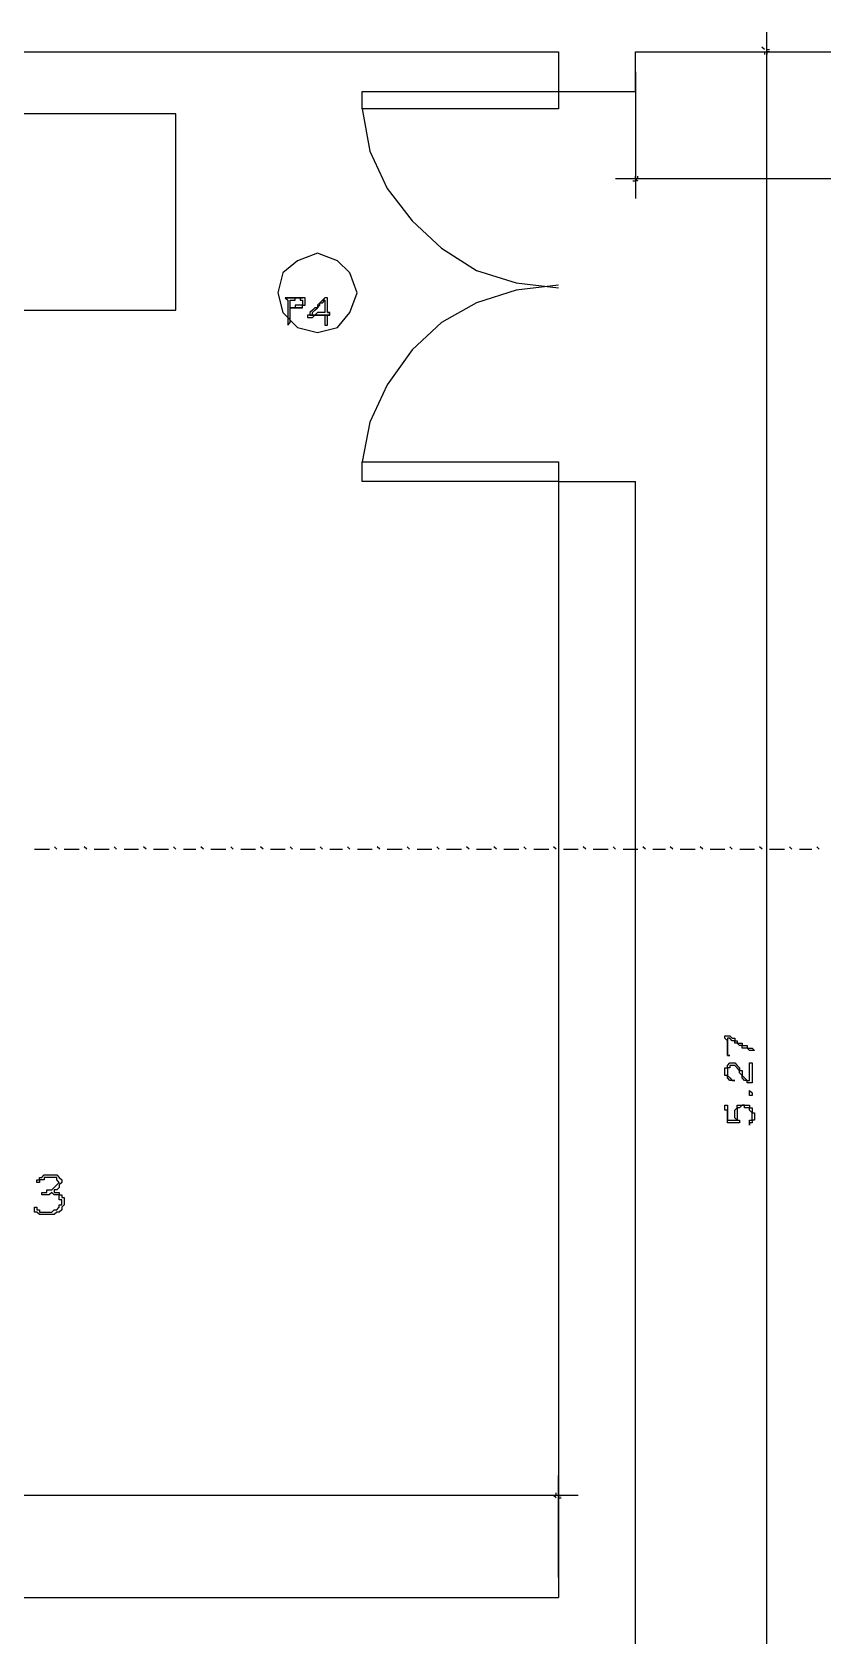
# Model space of a CAD drawing. Header units: millimetres. Extents: x -518.8 to -461.2, y 3.5 to 44.2.
# Drawn here: x -496.687 to -494.659, y 10.067 to 14.177 of the extents above; entities that cross this region are included whole.
import ezdxf

# ---------------------------------------------------------------- set-up
doc = ezdxf.new("R2010")
doc.units = ezdxf.units.MM
doc.header["$MEASUREMENT"] = 0
for name, color, linetype in [('10', 10, 'Continuous'), ('151', 151, 'Continuous'), ('16', 16, 'Continuous'), ('6', 6, 'Continuous'), ('MYSOLIDS', 7, 'Continuous')]:
    doc.layers.add(name, color=color, linetype=linetype)

msp = doc.modelspace()

# ---------------------------------------------------------------- linework, layer by layer
at = {"layer": '10'}
for points in [[(-500.2519, 11.1721), (-500.2519, 14.1263), (-495.3376, 14.1263), (-495.3376, 13.9797)], [(-495.1399, 14.1263), (-494.3256, 14.1263)], [(-495.1399, 14.024), (-495.1399, 14.1263)], [(-495.3376, 13.9797), (-495.8406, 13.9797), (-495.8406, 14.024), (-495.3376, 14.024)], [(-495.3376, 14.024), (-495.1399, 14.024)], [(-495.3376, 13.0248), (-495.8406, 13.0248), (-495.8406, 13.0759), (-495.3376, 13.0759)], [(-495.3376, 13.0759), (-495.3376, 10.1661)], [(-495.3376, 13.0248), (-495.1399, 13.0248)], [(-495.1399, 9.9052), (-495.1399, 13.0248)], [(-500.2519, 10.1661), (-495.3376, 10.1661)]]:
    msp.add_lwpolyline(points, dxfattribs=at)
at = {"layer": '151'}
msp.add_lwpolyline([(-496.3181, 13.4639), (-496.3181, 13.9669), (-497.3173, 13.9669), (-497.3173, 13.4639), (-496.3181, 13.4639)], dxfattribs=at)
at = {"layer": '16'}
for points in [[(-494.809, 14.1323), (-494.8158, 14.1383)], [(-494.803, 8.7909), (-494.803, 14.1766)], [(-495.0699, 14.1263), (-494.7519, 14.1263)], [(-494.809, 14.1263), (-494.809, 14.1263), (-494.809, 14.1263), (-494.809, 14.1195)], [(-494.803, 14.1323), (-494.803, 14.1323), (-494.803, 14.1323), (-494.7963, 14.1323)], [(-494.7963, 14.1263), (-494.803, 14.1263), (-494.803, 14.1263), (-494.803, 14.1195)], [(-495.1399, 14.0751), (-495.1399, 13.7503)], [(-495.191, 13.8015), (-491.5624, 13.8015)], [(-495.1466, 13.8015), (-495.1399, 13.8015), (-495.1399, 13.8015), (-495.1399, 13.8075)], [(-495.1399, 13.7947), (-495.1399, 13.7947), (-495.1399, 13.7947), (-495.1466, 13.7947)], [(-495.1339, 13.7947), (-495.1399, 13.8015)], [(-495.1339, 13.8015), (-495.1339, 13.8015), (-495.1339, 13.8015), (-495.1339, 13.8075)], [(-495.3376, 10.2172), (-495.3376, 10.4782)], [(-495.2865, 10.427), (-500.303, 10.427)], [(-495.3436, 10.421), (-495.3504, 10.427)], [(-495.3436, 10.427), (-495.3436, 10.427), (-495.3436, 10.427), (-495.3436, 10.4338)], [(-495.3376, 10.4338), (-495.3376, 10.427), (-495.3376, 10.427), (-495.3308, 10.427)], [(-495.3376, 10.421), (-495.3376, 10.421), (-495.3376, 10.421), (-495.3308, 10.421)]]:
    msp.add_lwpolyline(points, dxfattribs=at)
at = {"layer": '6'}
for points in [[(-495.8406, 13.9797), (-495.8211, 13.8714), (-495.7767, 13.7759), (-495.7128, 13.6932), (-495.6369, 13.6233), (-495.5474, 13.5654), (-495.4459, 13.5338), (-495.3376, 13.521)], [(-495.8534, 13.5082), (-495.8722, 13.5594), (-495.9038, 13.5909), (-495.9549, 13.6105), (-496.006, 13.5909), (-496.0444, 13.5594), (-496.0572, 13.5082), (-496.0444, 13.4578), (-496.006, 13.4195), (-495.9549, 13.4067), (-495.9038, 13.4195), (-495.8722, 13.4578), (-495.8534, 13.5082)], [(-495.3376, 13.5278), (-495.4459, 13.515), (-495.5474, 13.4827), (-495.6369, 13.4323), (-495.7128, 13.3624), (-495.7767, 13.2729), (-495.8211, 13.1774), (-495.8406, 13.0759)], [(-496.6805, 12.0827), (-496.6421, 12.0827)], [(-496.6233, 12.0827), (-496.6293, 12.0887)], [(-496.6045, 12.0827), (-496.5662, 12.0827)], [(-496.5466, 12.0827), (-496.5534, 12.0887)], [(-496.5278, 12.0827), (-496.4895, 12.0827)], [(-496.4707, 12.0827), (-496.4767, 12.0887)], [(-496.4511, 12.0827), (-496.4136, 12.0827)], [(-496.394, 12.0827), (-496.4008, 12.0887)], [(-496.3752, 12.0827), (-496.3369, 12.0827)], [(-496.3181, 12.0827), (-496.3241, 12.0887)], [(-496.2985, 12.0827), (-496.2669, 12.0827)], [(-496.2474, 12.0827), (-496.2542, 12.0887)], [(-496.2286, 12.0827), (-496.1902, 12.0827)], [(-496.1714, 12.0827), (-496.1775, 12.0887)], [(-496.1519, 12.0827), (-496.1143, 12.0827)], [(-496.0948, 12.0827), (-496.1015, 12.0887)], [(-496.076, 12.0827), (-496.0376, 12.0827)], [(-496.0188, 12.0827), (-496.0248, 12.0887)], [(-495.9993, 12.0827), (-495.9609, 12.0827)], [(-495.9421, 12.0827), (-495.9481, 12.0887)], [(-495.9233, 12.0827), (-495.891, 12.0827)], [(-495.8722, 12.0827), (-495.8782, 12.0887)], [(-495.8527, 12.0827), (-495.8151, 12.0827)], [(-495.7955, 12.0827), (-495.8023, 12.0887)], [(-495.7767, 12.0827), (-495.7384, 12.0827)], [(-495.7196, 12.0827), (-495.7256, 12.0887)], [(-495.7, 12.0827), (-495.6617, 12.0827)], [(-495.6429, 12.0827), (-495.6489, 12.0887)], [(-495.6241, 12.0827), (-495.5857, 12.0827)], [(-495.5662, 12.0827), (-495.573, 12.0887)], [(-495.5474, 12.0827), (-495.509, 12.0827)], [(-495.4963, 12.0827), (-495.503, 12.0887)], [(-495.4775, 12.0827), (-495.4391, 12.0827)], [(-495.4203, 12.0827), (-495.4263, 12.0887)], [(-495.4008, 12.0827), (-495.3624, 12.0827)], [(-495.3436, 12.0827), (-495.3504, 12.0887)], [(-495.3248, 12.0827), (-495.2865, 12.0827)], [(-495.2669, 12.0827), (-495.2737, 12.0887)], [(-495.2481, 12.0827), (-495.2098, 12.0827)], [(-495.191, 12.0827), (-495.197, 12.0887)], [(-495.1714, 12.0827), (-495.1339, 12.0827)], [(-495.1143, 12.0827), (-495.1211, 12.0887)], [(-495.0955, 12.0827), (-495.0632, 12.0827)], [(-495.0444, 12.0827), (-495.0511, 12.0887)], [(-495.0256, 12.0827), (-494.9872, 12.0827)], [(-494.9677, 12.0827), (-494.9745, 12.0887)], [(-494.9489, 12.0827), (-494.9105, 12.0827)], [(-494.8918, 12.0827), (-494.8978, 12.0887)], [(-494.8722, 12.0827), (-494.8346, 12.0827)], [(-494.8151, 12.0827), (-494.8218, 12.0887)], [(-494.7963, 12.0827), (-494.7579, 12.0827)], [(-494.7391, 12.0827), (-494.7451, 12.0887)], [(-494.7196, 12.0827), (-494.688, 12.0827)], [(-494.6692, 12.0827), (-494.6752, 12.0887)]]:
    msp.add_lwpolyline(points, dxfattribs=at)
at = {"layer": 'MYSOLIDS'}
for points in [[(-496.0376, 13.4954), (-496.0316, 13.4894), (-496.0316, 13.4894), (-496.0316, 13.4894), (-496.0316, 13.4827), (-496.0316, 13.4827), (-496.0316, 13.4766), (-496.0316, 13.4766), (-496.0316, 13.4699), (-496.0316, 13.4699), (-496.0316, 13.4639), (-496.0316, 13.4639), (-496.0316, 13.4578), (-496.0316, 13.4578), (-496.0316, 13.4511), (-496.0316, 13.4511), (-496.0316, 13.4451), (-496.0316, 13.4451), (-496.0316, 13.4383), (-496.0316, 13.4383), (-496.0316, 13.4323), (-496.0316, 13.4323), (-496.0316, 13.4255), (-496.0316, 13.4255), (-496.0316, 13.4255), (-496.0248, 13.4323), (-496.0248, 13.4323), (-496.0248, 13.4323), (-496.0248, 13.4383), (-496.0248, 13.4451), (-496.0248, 13.4451), (-496.0248, 13.4451), (-496.0248, 13.4511), (-496.0248, 13.4578), (-496.0248, 13.4578), (-496.0248, 13.4578), (-496.0248, 13.4639), (-496.0248, 13.4639), (-496.0248, 13.4699), (-496.0248, 13.4699), (-496.0248, 13.4699), (-496.0188, 13.4699), (-496.0188, 13.4699), (-496.0121, 13.4699), (-496.006, 13.4699), (-496.006, 13.4699), (-496.006, 13.4699), (-495.9993, 13.4699), (-495.9993, 13.4699), (-495.9933, 13.4699), (-496.0248, 13.4699), (-496.0248, 13.4766), (-496.0248, 13.4766), (-496.0248, 13.4766), (-496.0248, 13.4827), (-496.0248, 13.4827), (-496.0248, 13.4894), (-496.0248, 13.4894), (-496.0248, 13.4894), (-496.0188, 13.4894), (-496.0188, 13.4894), (-496.0121, 13.4894), (-496.0121, 13.4894), (-496.0121, 13.4954), (-496.006, 13.4954), (-496.006, 13.4954), (-496.0376, 13.4954), (-496.0376, 13.4954)], [(-496.0316, 13.4954), (-496.0316, 13.4954), (-496.0316, 13.4954), (-496.0316, 13.4954), (-496.0376, 13.4954), (-496.006, 13.4954), (-496.006, 13.4954), (-495.9993, 13.4954), (-495.9993, 13.4894), (-495.9933, 13.4894), (-495.9933, 13.4894), (-495.9933, 13.4894), (-495.9933, 13.4827), (-495.9933, 13.4827), (-495.9933, 13.4827), (-495.9933, 13.4766), (-495.9993, 13.4766), (-495.9993, 13.4766), (-495.9993, 13.4766), (-496.006, 13.4766), (-496.006, 13.4766), (-496.006, 13.4766), (-496.0121, 13.4766), (-496.0121, 13.4699), (-496.0188, 13.4699), (-496.0248, 13.4699), (-496.0248, 13.4699), (-495.9933, 13.4699), (-495.9933, 13.4699), (-495.9933, 13.4766), (-495.9865, 13.4766), (-495.9865, 13.4766), (-495.9865, 13.4827), (-495.9865, 13.4827), (-495.9865, 13.4894), (-495.9865, 13.4894), (-495.9865, 13.4954), (-495.9933, 13.4954), (-495.9933, 13.4954), (-496.0248, 13.4954), (-496.0316, 13.4954), (-496.0316, 13.4954), (-496.0316, 13.4954)], [(-496.006, 13.4954), (-496.006, 13.4954), (-496.0121, 13.4954), (-496.0121, 13.4954), (-496.0188, 13.4954), (-496.0188, 13.4954), (-496.0248, 13.4954), (-496.0248, 13.4954), (-495.9933, 13.4954), (-495.9933, 13.4954), (-495.9993, 13.4954), (-495.9993, 13.4954), (-496.006, 13.4954), (-496.006, 13.4954)], [(-495.9421, 13.4894), (-495.9421, 13.4894), (-495.9421, 13.4894), (-495.9489, 13.4827), (-495.9489, 13.4827), (-495.9489, 13.4827), (-495.9549, 13.4766), (-495.9549, 13.4766), (-495.9549, 13.4699), (-495.9617, 13.4699), (-495.9617, 13.4699), (-495.9677, 13.4639), (-495.9677, 13.4639), (-495.9677, 13.4639), (-495.9745, 13.4578), (-495.9745, 13.4578), (-495.9745, 13.4511), (-495.9745, 13.4511), (-495.9805, 13.4511), (-495.9805, 13.4511), (-495.9805, 13.4451), (-495.9745, 13.4451), (-495.9745, 13.4451), (-495.9745, 13.4451), (-495.9677, 13.4451), (-495.9677, 13.4451), (-495.9617, 13.4511), (-495.9617, 13.4511), (-495.9549, 13.4511), (-495.9549, 13.4511), (-495.9489, 13.4511), (-495.9489, 13.4511), (-495.9421, 13.4511), (-495.9421, 13.4511), (-495.9361, 13.4511), (-495.9293, 13.4511), (-495.9293, 13.4511), (-495.9293, 13.4511), (-495.9293, 13.4511), (-495.9233, 13.4511), (-495.9745, 13.4511), (-495.9677, 13.4511), (-495.9677, 13.4578), (-495.9677, 13.4578), (-495.9617, 13.4639), (-495.9617, 13.4639), (-495.9617, 13.4639), (-495.9549, 13.4699), (-495.9549, 13.4699), (-495.9549, 13.4699), (-495.9489, 13.4766), (-495.9489, 13.4766), (-495.9489, 13.4827), (-495.9421, 13.4827), (-495.9421, 13.4827), (-495.9361, 13.4894), (-495.9361, 13.4894), (-495.9421, 13.4894), (-495.9421, 13.4894)], [(-495.9361, 13.4954), (-495.9361, 13.4954), (-495.9361, 13.4954), (-495.9361, 13.4954), (-495.9421, 13.4894), (-495.9361, 13.4894), (-495.9361, 13.4894), (-495.9361, 13.4827), (-495.9361, 13.4827), (-495.9361, 13.4766), (-495.9361, 13.4766), (-495.9361, 13.4699), (-495.9361, 13.4699), (-495.9361, 13.4699), (-495.9361, 13.4639), (-495.9361, 13.4578), (-495.9361, 13.4578), (-495.9361, 13.4578), (-495.9421, 13.4578), (-495.9489, 13.4578), (-495.9489, 13.4578), (-495.9549, 13.4578), (-495.9549, 13.4578), (-495.9549, 13.4578), (-495.9617, 13.4511), (-495.9617, 13.4511), (-495.9677, 13.4511), (-495.9677, 13.4511), (-495.9745, 13.4511), (-495.9233, 13.4511), (-495.9233, 13.4511), (-495.9233, 13.4578), (-495.9233, 13.4578), (-495.9293, 13.4578), (-495.9293, 13.4639), (-495.9293, 13.4639), (-495.9293, 13.4639), (-495.9293, 13.4699), (-495.9293, 13.4699), (-495.9293, 13.4766), (-495.9293, 13.4766), (-495.9293, 13.4827), (-495.9293, 13.4827), (-495.9293, 13.4894), (-495.9293, 13.4954), (-495.9293, 13.4954), (-495.9293, 13.4954), (-495.9361, 13.4954), (-495.9361, 13.4954)], [(-495.9293, 13.4511), (-495.9361, 13.4511), (-495.9361, 13.4511), (-495.9361, 13.4451), (-495.9361, 13.4451), (-495.9361, 13.4323), (-495.9361, 13.4323), (-495.9361, 13.4323), (-495.9361, 13.4255), (-495.9361, 13.4255), (-495.9361, 13.4255), (-495.9293, 13.4255), (-495.9293, 13.4323), (-495.9293, 13.4323), (-495.9293, 13.4323), (-495.9293, 13.4323), (-495.9293, 13.4383), (-495.9293, 13.4383), (-495.9293, 13.4451), (-495.9293, 13.4511), (-495.9293, 13.4511), (-495.9293, 13.4511)], [(-495.9233, 13.4578), (-495.9233, 13.4578), (-495.9293, 13.4578), (-495.9293, 13.4578), (-495.9293, 13.4578), (-495.9233, 13.4578), (-495.9233, 13.4578), (-495.9233, 13.4578), (-495.9233, 13.4578)], [(-494.9045, 11.5541), (-494.8985, 11.5541), (-494.8985, 11.5541), (-494.8985, 11.5541), (-494.8985, 11.5541), (-494.8985, 11.5541), (-494.8985, 11.5541), (-494.8985, 11.5541), (-494.8985, 11.5541), (-494.8985, 11.5541), (-494.8985, 11.5541), (-494.8985, 11.5541), (-494.9045, 11.5541), (-494.9045, 11.5541), (-494.9045, 11.5541), (-494.9045, 11.5541), (-494.9045, 11.5601), (-494.9045, 11.5601), (-494.9045, 11.5669), (-494.9045, 11.5669), (-494.9045, 11.5729), (-494.9045, 11.5729), (-494.9045, 11.5797), (-494.9045, 11.5797), (-494.9045, 11.5857), (-494.9045, 11.5857), (-494.9045, 11.5924), (-494.9045, 11.5924), (-494.9113, 11.5985), (-494.9113, 11.5985), (-494.9113, 11.5985), (-494.9113, 11.6052), (-494.9113, 11.6052), (-494.9045, 11.6052), (-494.9045, 11.6052), (-494.9045, 11.6052), (-494.9045, 11.6052), (-494.9045, 11.6052), (-494.9045, 11.6052), (-494.8985, 11.6052), (-494.8985, 11.6052), (-494.8918, 11.5985), (-494.8918, 11.5985), (-494.8857, 11.5985), (-494.8857, 11.5924), (-494.879, 11.5924), (-494.879, 11.5924), (-494.879, 11.5857), (-494.873, 11.5857), (-494.873, 11.5857), (-494.873, 11.5857), (-494.8662, 11.5857), (-494.8662, 11.5797), (-494.8602, 11.5797), (-494.8602, 11.5797), (-494.8534, 11.5797), (-494.8534, 11.5797), (-494.8534, 11.5729), (-494.8474, 11.5729), (-494.8474, 11.5729), (-494.8406, 11.5729), (-494.8406, 11.5729), (-494.8406, 11.5729), (-494.8346, 11.5669), (-494.8346, 11.5669), (-494.8346, 11.5669), (-494.8346, 11.5669), (-494.8346, 11.5669), (-494.8346, 11.5669), (-494.8346, 11.5669), (-494.8346, 11.5669), (-494.8406, 11.5669), (-494.8406, 11.5669), (-494.8474, 11.5669), (-494.8474, 11.5669), (-494.8474, 11.5669), (-494.8534, 11.5729), (-494.8534, 11.5729), (-494.8602, 11.5729), (-494.8602, 11.5729), (-494.8662, 11.5729), (-494.8662, 11.5797), (-494.873, 11.5797), (-494.873, 11.5797), (-494.873, 11.5797), (-494.879, 11.5857), (-494.879, 11.5857), (-494.8857, 11.5857), (-494.8857, 11.5924), (-494.8857, 11.5924), (-494.8918, 11.5924), (-494.8918, 11.5924), (-494.8985, 11.5985), (-494.8985, 11.5985), (-494.9045, 11.5985), (-494.9045, 11.5985), (-494.9045, 11.5985), (-494.9045, 11.5985), (-494.9045, 11.5924), (-494.9045, 11.5924), (-494.9045, 11.5857), (-494.9045, 11.5857), (-494.9045, 11.5797), (-494.9045, 11.5797), (-494.9045, 11.5729), (-494.9045, 11.5729), (-494.9045, 11.5669), (-494.9045, 11.5669), (-494.9045, 11.5601), (-494.9045, 11.5601), (-494.9045, 11.5541), (-494.9045, 11.5541), (-494.9045, 11.5541), (-494.9045, 11.5541)], [(-494.8474, 11.4902), (-494.8474, 11.5353), (-494.8474, 11.5353), (-494.8474, 11.5353), (-494.8406, 11.5353), (-494.8406, 11.5353), (-494.8406, 11.5353), (-494.8406, 11.5353), (-494.8406, 11.5353), (-494.8406, 11.5353), (-494.8406, 11.4902), (-494.8406, 11.4902), (-494.8406, 11.4902), (-494.8406, 11.4902), (-494.8406, 11.4902), (-494.8406, 11.4842), (-494.8406, 11.4842), (-494.8406, 11.4842), (-494.8406, 11.4842), (-494.8474, 11.4842), (-494.8474, 11.4842), (-494.8534, 11.4842), (-494.8534, 11.4842), (-494.8534, 11.4902), (-494.8602, 11.4902), (-494.8602, 11.4902), (-494.8602, 11.4902), (-494.8662, 11.4969), (-494.8662, 11.4969), (-494.8662, 11.4969), (-494.8662, 11.503), (-494.8662, 11.503), (-494.873, 11.5097), (-494.873, 11.5097), (-494.873, 11.5157), (-494.873, 11.5157), (-494.879, 11.5225), (-494.879, 11.5225), (-494.879, 11.5225), (-494.879, 11.5225), (-494.8857, 11.5285), (-494.8857, 11.5285), (-494.8918, 11.5285), (-494.8918, 11.5285), (-494.8918, 11.5285), (-494.8985, 11.5285), (-494.8985, 11.5225), (-494.8985, 11.5225), (-494.9045, 11.5225), (-494.9045, 11.5157), (-494.9045, 11.5157), (-494.9045, 11.5097), (-494.9045, 11.5097), (-494.9045, 11.503), (-494.9045, 11.503), (-494.9045, 11.503), (-494.8985, 11.4969), (-494.8985, 11.4969), (-494.8985, 11.4969), (-494.8985, 11.4969), (-494.8918, 11.4902), (-494.8918, 11.4902), (-494.8857, 11.4902), (-494.8857, 11.4902), (-494.8918, 11.4902), (-494.8918, 11.4902), (-494.8918, 11.4902), (-494.8918, 11.4902), (-494.8918, 11.4902), (-494.8985, 11.4902), (-494.8985, 11.4902), (-494.8985, 11.4902), (-494.8985, 11.4902), (-494.9045, 11.4969), (-494.9045, 11.4969), (-494.9045, 11.503), (-494.9045, 11.503), (-494.9113, 11.503), (-494.9113, 11.5097), (-494.9113, 11.5097), (-494.9113, 11.5157), (-494.9113, 11.5157), (-494.9113, 11.5225), (-494.9045, 11.5225), (-494.9045, 11.5225), (-494.9045, 11.5285), (-494.9045, 11.5285), (-494.9045, 11.5285), (-494.8985, 11.5353), (-494.8985, 11.5353), (-494.8918, 11.5353), (-494.8918, 11.5353), (-494.8857, 11.5353), (-494.8857, 11.5353), (-494.8857, 11.5353), (-494.879, 11.5285), (-494.879, 11.5285), (-494.879, 11.5285), (-494.873, 11.5225), (-494.873, 11.5225), (-494.873, 11.5225), (-494.873, 11.5157), (-494.8662, 11.5157), (-494.8662, 11.5097), (-494.8662, 11.5097), (-494.8662, 11.503), (-494.8662, 11.503), (-494.8602, 11.4969), (-494.8602, 11.4969), (-494.8602, 11.4969), (-494.8534, 11.4902), (-494.8534, 11.4902), (-494.8474, 11.4902), (-494.8474, 11.4902), (-494.8474, 11.4902), (-494.8474, 11.4902), (-494.8474, 11.4902), (-494.8474, 11.4902)], [(-494.9045, 11.3887), (-494.8985, 11.3887), (-494.8985, 11.3887), (-494.8918, 11.3887), (-494.8918, 11.3887), (-494.8857, 11.3887), (-494.8857, 11.3887), (-494.879, 11.3887), (-494.879, 11.3887), (-494.879, 11.3887), (-494.8857, 11.3947), (-494.8857, 11.3947), (-494.8857, 11.3947), (-494.8857, 11.4015), (-494.8857, 11.4015), (-494.8857, 11.4075), (-494.8857, 11.4075), (-494.8857, 11.4075), (-494.8857, 11.4142), (-494.8857, 11.4142), (-494.879, 11.4203), (-494.879, 11.4203), (-494.879, 11.4203), (-494.879, 11.427), (-494.873, 11.427), (-494.873, 11.427), (-494.8662, 11.427), (-494.8662, 11.427), (-494.8662, 11.427), (-494.8602, 11.427), (-494.8602, 11.427), (-494.8534, 11.427), (-494.8534, 11.427), (-494.8534, 11.427), (-494.8474, 11.427), (-494.8474, 11.4203), (-494.8474, 11.4203), (-494.8406, 11.4203), (-494.8406, 11.4142), (-494.8406, 11.4142), (-494.8406, 11.4075), (-494.8346, 11.4075), (-494.8346, 11.4015), (-494.8346, 11.4015), (-494.8346, 11.3947), (-494.8346, 11.3947), (-494.8346, 11.3887), (-494.8406, 11.3887), (-494.8406, 11.3819), (-494.8406, 11.3819), (-494.8406, 11.3819), (-494.8474, 11.3819), (-494.8474, 11.3759), (-494.8474, 11.3819), (-494.8474, 11.3819), (-494.8474, 11.3819), (-494.8474, 11.3819), (-494.8474, 11.3819), (-494.8474, 11.3819), (-494.8474, 11.3819), (-494.8474, 11.3819), (-494.8474, 11.3887), (-494.8406, 11.3887), (-494.8406, 11.3887), (-494.8406, 11.3947), (-494.8406, 11.3947), (-494.8406, 11.3947), (-494.8406, 11.4015), (-494.8406, 11.4015), (-494.8406, 11.4075), (-494.8406, 11.4075), (-494.8474, 11.4142), (-494.8474, 11.4142), (-494.8474, 11.4142), (-494.8474, 11.4203), (-494.8534, 11.4203), (-494.8534, 11.4203), (-494.8602, 11.4203), (-494.8602, 11.427), (-494.8662, 11.427), (-494.8662, 11.427), (-494.873, 11.4203), (-494.873, 11.4203), (-494.873, 11.4203), (-494.879, 11.4203), (-494.879, 11.4142), (-494.879, 11.4142), (-494.879, 11.4142), (-494.879, 11.4075), (-494.879, 11.4075), (-494.879, 11.4015), (-494.879, 11.4015), (-494.879, 11.4015), (-494.879, 11.3947), (-494.879, 11.3947), (-494.879, 11.3887), (-494.873, 11.3887), (-494.873, 11.3887), (-494.873, 11.3819), (-494.873, 11.3819), (-494.873, 11.3819), (-494.873, 11.3819), (-494.879, 11.3819), (-494.879, 11.3819), (-494.879, 11.3819), (-494.8857, 11.3819), (-494.8857, 11.3819), (-494.8918, 11.3819), (-494.8918, 11.3819), (-494.8985, 11.3819), (-494.8985, 11.3819), (-494.8985, 11.3819), (-494.8985, 11.3819), (-494.9045, 11.3819), (-494.9045, 11.3819), (-494.9045, 11.3819), (-494.9045, 11.3887), (-494.9045, 11.3887), (-494.9045, 11.3947), (-494.9045, 11.3947), (-494.9045, 11.4015), (-494.9045, 11.4015), (-494.9045, 11.4075), (-494.9045, 11.4075), (-494.9045, 11.4142), (-494.9113, 11.4142), (-494.9113, 11.4142), (-494.9113, 11.4203), (-494.9113, 11.4203), (-494.9113, 11.4203), (-494.9113, 11.427), (-494.9113, 11.427), (-494.9045, 11.427), (-494.9045, 11.427), (-494.9045, 11.427), (-494.9045, 11.427), (-494.9045, 11.4203), (-494.9045, 11.4203), (-494.9045, 11.4142), (-494.9045, 11.4142), (-494.9045, 11.4075), (-494.9045, 11.4015), (-494.9045, 11.4015), (-494.9045, 11.3947), (-494.9045, 11.3887), (-494.9045, 11.3887), (-494.9045, 11.3887), (-494.9045, 11.3887), (-494.9045, 11.3887), (-494.9045, 11.3887)], [(-494.8406, 11.4586), (-494.8406, 11.4518), (-494.8406, 11.4518), (-494.8406, 11.4518), (-494.8406, 11.4518), (-494.8474, 11.4518), (-494.8474, 11.4518), (-494.8474, 11.4586), (-494.8474, 11.4586), (-494.8474, 11.4586), (-494.8474, 11.4586), (-494.8474, 11.4646), (-494.8474, 11.4646), (-494.8406, 11.4586), (-494.8406, 11.4586), (-494.8406, 11.4586), (-494.8406, 11.4586), (-494.8406, 11.4586), (-494.8406, 11.4586), (-494.8406, 11.4586)], [(-496.6301, 11.2037), (-496.6301, 11.2037), (-496.6233, 11.2037), (-496.6173, 11.2037), (-496.6173, 11.1977), (-496.6105, 11.1977), (-496.6105, 11.1909), (-496.6045, 11.1909), (-496.6045, 11.1849), (-496.6045, 11.1782), (-496.6045, 11.1782), (-496.6045, 11.1721), (-496.6045, 11.1721), (-496.6105, 11.1654), (-496.6105, 11.1594), (-496.6105, 11.1594), (-496.6173, 11.1533), (-496.6173, 11.1533), (-496.6233, 11.1533), (-496.6233, 11.1533), (-496.6301, 11.1466), (-496.6361, 11.1466), (-496.6361, 11.1466), (-496.6429, 11.1466), (-496.6489, 11.1466), (-496.6557, 11.1466), (-496.6557, 11.1466), (-496.6617, 11.1466), (-496.6677, 11.1466), (-496.6677, 11.1466), (-496.6745, 11.1533), (-496.6805, 11.1533), (-496.6805, 11.1594), (-496.6805, 11.1594), (-496.6805, 11.1654), (-496.6805, 11.1654), (-496.6805, 11.1654), (-496.6805, 11.1654), (-496.6805, 11.1654), (-496.6745, 11.1654), (-496.6745, 11.1654), (-496.6745, 11.1654), (-496.6745, 11.1654), (-496.6745, 11.1594), (-496.6677, 11.1594), (-496.6677, 11.1533), (-496.6617, 11.1533), (-496.6617, 11.1533), (-496.6557, 11.1533), (-496.6557, 11.1533), (-496.6489, 11.1533), (-496.6429, 11.1533), (-496.6361, 11.1533), (-496.6361, 11.1533), (-496.6301, 11.1594), (-496.6233, 11.1594), (-496.6233, 11.1594), (-496.6173, 11.1654), (-496.6173, 11.1654), (-496.6173, 11.1721), (-496.6105, 11.1721), (-496.6105, 11.1782), (-496.6105, 11.1782), (-496.6105, 11.1849), (-496.6173, 11.1849), (-496.6173, 11.1909), (-496.6173, 11.1977), (-496.6233, 11.1977), (-496.6301, 11.1977), (-496.6301, 11.1977), (-496.6361, 11.2037), (-496.6361, 11.2037), (-496.6429, 11.1977), (-496.6489, 11.1977), (-496.6489, 11.1977), (-496.6489, 11.1977), (-496.6557, 11.1977), (-496.6617, 11.1977), (-496.6617, 11.1977), (-496.6617, 11.1977), (-496.6617, 11.1977), (-496.6617, 11.1977), (-496.6617, 11.2037), (-496.6617, 11.2037), (-496.6557, 11.2037), (-496.6489, 11.2037), (-496.6489, 11.2105), (-496.6429, 11.2105), (-496.6361, 11.2105), (-496.6361, 11.2105), (-496.6301, 11.2165), (-496.6301, 11.2165), (-496.6233, 11.2233), (-496.6233, 11.2233), (-496.6173, 11.2293), (-496.6173, 11.2293), (-496.6233, 11.236), (-496.6233, 11.236), (-496.6233, 11.2421), (-496.6301, 11.2421), (-496.6301, 11.2421), (-496.6361, 11.2421), (-496.6429, 11.2421), (-496.6489, 11.2421), (-496.6489, 11.2421), (-496.6557, 11.2421), (-496.6557, 11.236), (-496.6617, 11.236), (-496.6677, 11.236), (-496.6677, 11.2293), (-496.6677, 11.2293), (-496.6677, 11.2293), (-496.6745, 11.2293), (-496.6745, 11.2293), (-496.6745, 11.2293), (-496.6745, 11.2293), (-496.6745, 11.2293), (-496.6745, 11.2293), (-496.6745, 11.236), (-496.6745, 11.236), (-496.6677, 11.236), (-496.6677, 11.236), (-496.6677, 11.2421), (-496.6617, 11.2421), (-496.6617, 11.2421), (-496.6557, 11.2488), (-496.6489, 11.2488), (-496.6489, 11.2488), (-496.6429, 11.2488), (-496.6361, 11.2488), (-496.6361, 11.2488), (-496.6301, 11.2488), (-496.6301, 11.2488), (-496.6233, 11.2488), (-496.6173, 11.2421), (-496.6173, 11.2421), (-496.6173, 11.2421), (-496.6105, 11.236), (-496.6105, 11.236), (-496.6105, 11.2293), (-496.6105, 11.2293), (-496.6173, 11.2233), (-496.6173, 11.2165), (-496.6173, 11.2165), (-496.6173, 11.2165), (-496.6233, 11.2105), (-496.6301, 11.2105), (-496.6301, 11.2037), (-496.6301, 11.2037), (-496.6301, 11.2037), (-496.6301, 11.2037), (-496.6301, 11.2037)]]:
    msp.add_lwpolyline(points, dxfattribs=at)

doc.saveas('drawing.dxf')
